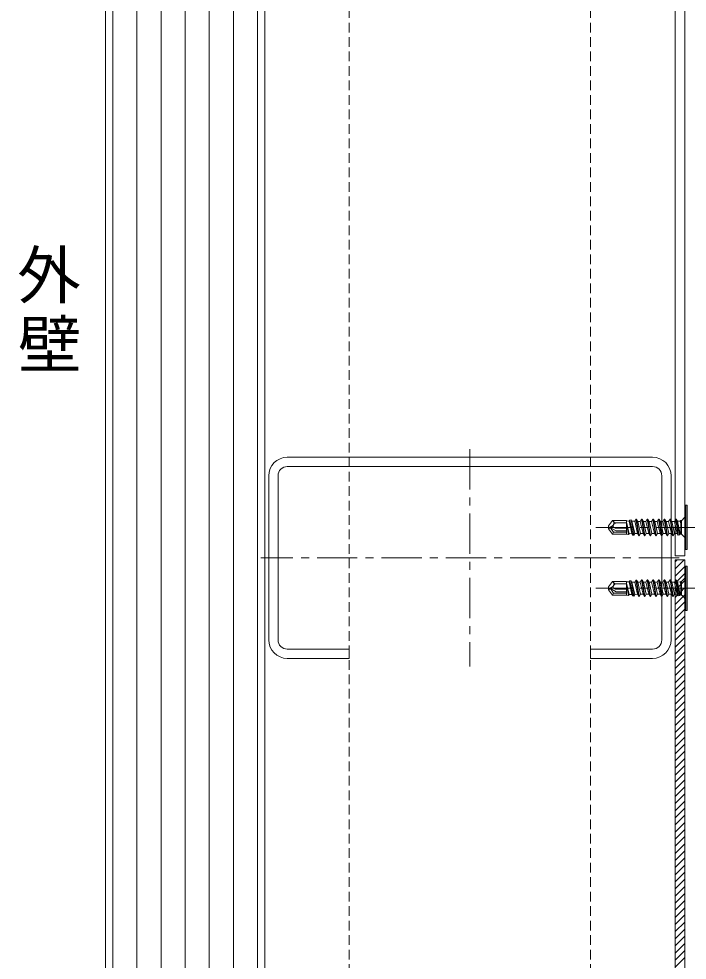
# Model space of a CAD drawing. Units: millimetres, scale not verified. Extents: x -840 to 840, y -594 to 594.
# Drawn here: x -528.4 to -362.2, y -188.4 to 45.6 of the extents above; entities that cross this region are included whole.
import ezdxf
from ezdxf.enums import TextEntityAlignment as Align

# ---------------------------------------------------------------- set-up
doc = ezdxf.new("R2010")
doc.units = ezdxf.units.MM
doc.header["$LTSCALE"] = 2
doc.linetypes.add('CHAIN1', pattern=[8, 5, -1, 1, -1])
doc.linetypes.add('DASHED1', pattern=[1.8, 1.2, -0.6])
for name, color, linetype, lineweight in [('0-2_躯体', 7, 'Continuous', 9), ('0-3_鋼材(C型・H鋼ｅｔｃ)', 7, 'Continuous', 9), ('0-4_中心線', 2, 'CHAIN1', 9), ('0-6_鋼材(受け鋼鈑)', 7, 'Continuous', 9), ('0-D_部材(ﾋﾞｽ類)', 7, 'Continuous', 9)]:
    doc.layers.add(name, color=color, linetype=linetype, lineweight=lineweight)
doc.layers.add('0-A_タイトル文字', color=7, linetype='Continuous')
doc.styles.add('ＭＳ ゴシック', font='')
doc.styles.get('ＭＳ ゴシック').set_extended_font_data('MS Gothic')

msp = doc.modelspace()

# ---------------------------------------------------------------- linework, layer by layer
at = {"layer": '0-2_躯体'}
for p, q in [((-506.817, -375.358), (-506.817, 275.442)), ((-467.217, -375.358), (-467.217, 275.442))]:
    msp.add_line(p, q, dxfattribs=at)
at = {"layer": '0-2_躯体', "color": 4}
for p, q in [((-505.017, -375.358), (-505.017, 275.442)), ((-499.017, -375.358), (-499.017, 275.442)), ((-493.017, -375.358), (-493.017, 275.442)), ((-487.017, -375.358), (-487.017, 275.442)), ((-481.017, -375.358), (-481.017, 275.442)), ((-475.017, -375.358), (-475.017, 275.442)), ((-469.017, -375.358), (-469.017, 275.442))]:
    msp.add_line(p, q, dxfattribs=at)
at = {"layer": '0-3_鋼材(C型・H鋼ｅｔｃ)', "linetype": 'DASHED1'}
for p, q in [((-446.217, -375.358), (-446.217, 225.442)), ((-386.217, -375.358), (-386.217, 225.442))]:
    msp.add_line(p, q, dxfattribs=at)
at = {"layer": '0-3_鋼材(C型・H鋼ｅｔｃ)'}
for p, q in [((-370.817, -63.358), (-461.617, -63.358)), ((-461.617, -65.658), (-370.817, -65.658)), ((-466.217, -67.958), (-466.217, -108.758)), ((-463.917, -108.758), (-463.917, -67.958)), ((-368.517, -67.958), (-368.517, -108.758)), ((-366.217, -108.758), (-366.217, -67.958))]:
    msp.add_line(p, q, dxfattribs=at)
for points in [[(-461.617, -113.358), (-446.217, -113.358), (-446.217, -111.058), (-461.617, -111.058)], [(-370.817, -111.058), (-386.217, -111.058), (-386.217, -113.358), (-370.817, -113.358)]]:
    msp.add_lwpolyline(points, dxfattribs=at)
for centre, radius, start, end in [((-461.617, -67.958), 4.6, 90, 180), ((-370.817, -67.958), 4.6, 0, 90), ((-461.617, -67.958), 2.3, 90, 180), ((-370.817, -67.958), 2.3, 0, 90), ((-461.617, -108.758), 4.6, 180, 270), ((-461.617, -108.758), 2.3, 180, 270), ((-370.817, -108.758), 2.3, 270, 0), ((-370.817, -108.758), 4.6, 270, 0)]:
    msp.add_arc(centre, radius, start, end, dxfattribs=at)
at = {"layer": '0-4_中心線'}
for p, q in [((-416.217, -61.358), (-416.217, -115.358)), ((-359.917, -80.791), (-384.917, -80.791)), ((-364.217, -88.358), (-468.217, -88.358)), ((-359.917, -95.925), (-384.917, -95.925))]:
    msp.add_line(p, q, dxfattribs=at)
at = {"layer": '0-6_鋼材(受け鋼鈑)'}
for p, q in [((-362.817, 276.442), (-362.817, -87.858)), ((-365.217, 275.942), (-365.217, -87.858)), ((-365.217, -87.858), (-362.817, -87.858)), ((-365.217, -89.346), (-364.728, -88.858)), ((-365.217, -91.114), (-362.961, -88.858)), ((-365.217, -225.558), (-365.217, -88.858)), ((-365.217, -88.858), (-362.817, -88.858)), ((-362.817, -223.158), (-362.817, -88.858)), ((-365.217, -92.882), (-362.817, -90.482)), ((-362.817, -95.925), (-362.817, -93.238)), ((-363.47, -94.098), (-362.963, -93.591)), ((-362.963, -93.591), (-363.47, -94.098)), ((-362.963, -98.258), (-363.47, -97.751)), ((-363.47, -97.751), (-362.963, -98.258)), ((-365.217, -101.721), (-362.817, -99.321)), ((-365.217, -103.488), (-362.817, -101.088)), ((-365.217, -105.256), (-362.817, -102.856)), ((-365.217, -107.024), (-362.817, -104.624)), ((-365.217, -108.792), (-362.817, -106.392)), ((-365.217, -110.56), (-362.817, -108.16)), ((-365.217, -112.327), (-362.817, -109.927)), ((-365.217, -114.095), (-362.817, -111.695)), ((-365.217, -115.863), (-362.817, -113.463)), ((-365.217, -117.631), (-362.817, -115.231)), ((-365.217, -119.398), (-362.817, -116.998)), ((-365.217, -121.166), (-362.817, -118.766)), ((-365.217, -122.934), (-362.817, -120.534)), ((-365.217, -124.702), (-362.817, -122.302)), ((-365.217, -126.469), (-362.817, -124.069)), ((-365.217, -128.237), (-362.817, -125.837)), ((-365.217, -130.005), (-362.817, -127.605)), ((-365.217, -131.773), (-362.817, -129.373)), ((-365.217, -133.541), (-362.817, -131.141)), ((-365.217, -135.308), (-362.817, -132.908)), ((-365.217, -137.076), (-362.817, -134.676)), ((-365.217, -138.844), (-362.817, -136.444)), ((-365.217, -140.612), (-362.817, -138.212)), ((-365.217, -142.379), (-362.817, -139.979)), ((-365.217, -144.147), (-362.817, -141.747)), ((-365.217, -145.915), (-362.817, -143.515)), ((-365.217, -147.683), (-362.817, -145.283)), ((-365.217, -149.45), (-362.817, -147.05)), ((-365.217, -151.218), (-362.817, -148.818)), ((-365.217, -152.986), (-362.817, -150.586)), ((-365.217, -154.754), (-362.817, -152.354)), ((-365.217, -156.521), (-362.817, -154.121)), ((-365.217, -158.289), (-362.817, -155.889)), ((-365.217, -160.057), (-362.817, -157.657)), ((-365.217, -161.825), (-362.817, -159.425)), ((-365.217, -163.593), (-362.817, -161.193)), ((-365.217, -165.36), (-362.817, -162.96)), ((-365.217, -167.128), (-362.817, -164.728)), ((-365.217, -168.896), (-362.817, -166.496)), ((-365.217, -170.664), (-362.817, -168.264)), ((-365.217, -172.431), (-362.817, -170.031)), ((-365.217, -174.199), (-362.817, -171.799)), ((-365.217, -175.967), (-362.817, -173.567)), ((-365.217, -177.735), (-362.817, -175.335)), ((-365.217, -179.502), (-362.817, -177.102)), ((-365.217, -181.27), (-362.817, -178.87)), ((-365.217, -183.038), (-362.817, -180.638)), ((-365.217, -184.806), (-362.817, -182.406)), ((-365.217, -186.574), (-362.817, -184.174)), ((-365.217, -188.341), (-362.817, -185.941)), ((-365.217, -190.109), (-362.817, -187.709))]:
    msp.add_line(p, q, dxfattribs=at)
for points in [[(-362.817, -93.238), (-362.817, -90.782), (-362.817, -88.858), (-365.217, -88.858), (-365.217, -94.092), (-365.077, -93.85), (-364.977, -93.85), (-364.66, -94.399), (-363.955, -94.35), (-363.824, -94.245)], [(-365.217, -94.65), (-364.989, -94.422), (-364.876, -94.309), (-364.772, -94.205), (-362.817, -92.25)], [(-365.217, -96.417), (-364.992, -96.193), (-364.753, -95.954), (-364.724, -95.925), (-364.56, -95.76), (-364.397, -95.598), (-363.824, -95.025), (-362.817, -94.017)], [(-365.217, -98.185), (-364.613, -97.582), (-364.518, -97.486), (-364.243, -97.211), (-364.08, -97.049), (-363.824, -96.792), (-362.956, -95.925), (-362.817, -95.785)], [(-363.824, -94.245), (-363.824, -94.923), (-363.824, -95.925), (-362.817, -95.925)], [(-363.824, -97.605), (-363.824, -97.509), (-363.982, -97.498), (-364.126, -97.747), (-364.463, -97.842), (-364.69, -97.448), (-365.027, -97.425), (-365.217, -97.425), (-365.217, -225.558), (-299.145, -225.558)], [(-365.217, -99.953), (-363.243, -97.979), (-362.817, -97.553)], [(-362.817, -98.612), (-362.817, -95.925), (-363.824, -95.925), (-363.824, -97.509), (-363.824, -97.605)], [(-299.319, -223.158), (-362.817, -223.158), (-362.817, -98.612)]]:
    msp.add_lwpolyline(points, dxfattribs=at)
for points in [[(-365.056, -95.925), (-364.758, -95.925), (-365.077, -93.85), (-365.217, -94.092), (-365.217, -95.242)], [(-365.217, -95.925), (-365.056, -95.925), (-365.217, -95.242)], [(-364.758, -95.925), (-364.524, -95.925), (-364.977, -93.85), (-365.077, -93.85)], [(-364.524, -95.925), (-364.326, -95.925), (-364.66, -94.399), (-364.977, -93.85)], [(-364.326, -95.925), (-363.824, -95.925), (-363.824, -94.923), (-363.955, -94.35), (-364.66, -94.399)], [(-363.824, -94.923), (-363.824, -94.245), (-363.955, -94.35)], [(-365.027, -97.425), (-364.69, -97.448), (-365.027, -96.05), (-365.056, -95.925), (-365.217, -95.925), (-365.217, -97.425)], [(-364.69, -97.448), (-364.463, -97.842), (-364.758, -95.925), (-365.056, -95.925), (-365.027, -96.05)], [(-364.463, -97.842), (-364.126, -97.747), (-364.524, -95.925), (-364.758, -95.925)], [(-364.126, -97.747), (-363.982, -97.498), (-364.326, -95.925), (-364.524, -95.925)], [(-363.982, -97.498), (-363.824, -97.509), (-363.824, -95.925), (-364.326, -95.925)]]:
    msp.add_lwpolyline(points, close=True, dxfattribs=at)
for centre, start, end in [((-363.317, -93.238), 315, 0), ((-363.317, -93.238), 315, 0), ((-363.824, -93.745), 270, 315), ((-363.824, -93.745), 270, 315), ((-363.824, -98.105), 45, 90), ((-363.824, -98.105), 45, 90), ((-363.317, -98.612), 0, 45), ((-363.317, -98.612), 0, 45)]:
    msp.add_arc(centre, 0.5, start, end, dxfattribs=at)
at = {"layer": '0-D_部材(ﾋﾞｽ類)'}
for p, q in [((-362.517, -75.291), (-362.817, -75.649)), ((-362.817, -75.649), (-362.817, -85.934)), ((-362.217, -75.291), (-362.517, -75.291)), ((-362.517, -75.291), (-362.517, -86.291)), ((-362.217, -75.291), (-362.217, -86.291)), ((-377.317, -79.091), (-380.799, -79.091)), ((-380.569, -79.34), (-380.799, -79.091)), ((-377.317, -82.491), (-377.317, -79.091)), ((-376.645, -79.216), (-377.317, -79.193)), ((-376.674, -82.367), (-377.317, -79.528)), ((-376.511, -78.984), (-376.645, -79.216)), ((-375.954, -82.342), (-376.645, -79.216)), ((-376.131, -78.934), (-376.511, -78.984)), ((-376.511, -78.984), (-375.748, -82.7)), ((-376.131, -78.934), (-375.477, -82.736)), ((-376.131, -78.934), (-375.954, -79.24)), ((-375.263, -79.265), (-375.954, -79.24)), ((-375.235, -82.317), (-375.954, -79.24)), ((-374.984, -78.781), (-375.263, -79.265)), ((-374.572, -82.294), (-375.263, -79.265)), ((-374.822, -78.76), (-374.984, -78.781)), ((-374.984, -78.781), (-374.242, -82.866)), ((-374.822, -78.76), (-374.142, -82.866)), ((-374.822, -78.76), (-374.515, -79.291)), ((-374.497, -79.291), (-374.515, -79.291)), ((-373.81, -82.291), (-374.515, -79.291)), ((-374.497, -79.291), (-373.869, -79.291)), ((-373.537, -78.716), (-373.869, -79.291)), ((-373.164, -82.291), (-373.869, -79.291)), ((-373.537, -78.716), (-372.832, -82.866)), ((-373.437, -78.716), (-373.537, -78.716)), ((-373.437, -78.716), (-372.732, -82.866)), ((-373.437, -78.716), (-373.105, -79.291)), ((-372.459, -79.291), (-373.105, -79.291)), ((-372.4, -82.291), (-373.105, -79.291)), ((-372.127, -78.716), (-372.459, -79.291)), ((-371.754, -82.291), (-372.459, -79.291)), ((-372.127, -78.716), (-371.422, -82.866)), ((-372.027, -78.716), (-372.127, -78.716)), ((-372.027, -78.716), (-371.322, -82.866)), ((-372.027, -78.716), (-371.695, -79.291)), ((-371.049, -79.291), (-371.695, -79.291)), ((-370.99, -82.291), (-371.695, -79.291)), ((-370.717, -78.716), (-371.049, -79.291)), ((-370.344, -82.291), (-371.049, -79.291)), ((-370.717, -78.716), (-370.012, -82.866)), ((-370.617, -78.716), (-370.717, -78.716)), ((-370.617, -78.716), (-369.912, -82.866)), ((-370.617, -78.716), (-370.285, -79.291)), ((-369.639, -79.291), (-370.285, -79.291)), ((-369.58, -82.291), (-370.285, -79.291)), ((-369.307, -78.716), (-369.639, -79.291)), ((-368.934, -82.291), (-369.639, -79.291)), ((-369.307, -78.716), (-368.602, -82.866)), ((-369.207, -78.716), (-369.307, -78.716)), ((-369.207, -78.716), (-368.502, -82.866)), ((-369.207, -78.716), (-368.875, -79.291)), ((-368.229, -79.291), (-368.875, -79.291)), ((-368.17, -82.291), (-368.875, -79.291)), ((-367.897, -78.716), (-368.229, -79.291)), ((-367.524, -82.291), (-368.229, -79.291)), ((-367.897, -78.716), (-367.192, -82.866)), ((-367.797, -78.716), (-367.897, -78.716)), ((-367.797, -78.716), (-367.092, -82.866)), ((-367.797, -78.716), (-367.465, -79.291)), ((-366.819, -79.291), (-367.465, -79.291)), ((-366.76, -82.291), (-367.465, -79.291)), ((-366.487, -78.716), (-366.819, -79.291)), ((-366.114, -82.291), (-366.819, -79.291)), ((-366.487, -78.716), (-365.782, -82.866)), ((-366.387, -78.716), (-366.487, -78.716)), ((-366.387, -78.716), (-365.682, -82.866)), ((-366.387, -78.716), (-366.055, -79.291)), ((-365.409, -79.291), (-366.055, -79.291)), ((-365.35, -82.291), (-366.055, -79.291)), ((-365.077, -78.716), (-365.409, -79.291)), ((-365.027, -80.917), (-365.409, -79.291)), ((-365.077, -78.716), (-364.463, -82.708)), ((-364.977, -78.716), (-365.077, -78.716)), ((-364.977, -78.716), (-364.126, -82.614)), ((-364.977, -78.716), (-364.66, -79.266)), ((-363.955, -79.216), (-364.66, -79.266)), ((-363.982, -82.364), (-364.66, -79.266)), ((-363.824, -79.111), (-363.955, -79.216)), ((-363.824, -79.79), (-363.955, -79.216)), ((-363.824, -82.471), (-363.824, -79.111)), ((-363.617, -79.111), (-363.617, -82.471)), ((-363.617, -79.111), (-363.617, -82.471)), ((-362.963, -78.458), (-363.47, -78.965)), ((-381.375, -80.693), (-381.817, -80.791)), ((-381.317, -80.88), (-381.817, -80.791)), ((-381.817, -80.791), (-381.737, -81.152)), ((-381.737, -81.152), (-381.317, -80.88)), ((-381.737, -81.152), (-380.799, -82.491)), ((-379.911, -81.691), (-381.317, -80.88)), ((-381.317, -80.88), (-380.539, -81.991)), ((-380.518, -80.084), (-380.565, -80.152)), ((-380.412, -80.842), (-380.153, -80.991)), ((-380.153, -80.991), (-377.317, -80.991)), ((-379.911, -81.691), (-377.317, -81.691)), ((-379.763, -79.691), (-377.317, -79.691)), ((-377.317, -79.762), (-376.786, -82.562)), ((-365.027, -80.917), (-364.69, -82.315)), ((-380.539, -81.991), (-380.799, -82.491)), ((-377.317, -82.491), (-380.799, -82.491)), ((-380.539, -81.991), (-377.317, -81.991)), ((-377.317, -82.316), (-377.275, -82.497)), ((-377.275, -82.497), (-377.317, -82.425)), ((-376.786, -82.562), (-377.275, -82.497)), ((-376.786, -82.562), (-376.674, -82.367)), ((-375.954, -82.342), (-376.674, -82.367)), ((-375.748, -82.7), (-375.954, -82.342)), ((-375.477, -82.736), (-375.748, -82.7)), ((-375.477, -82.736), (-375.235, -82.317)), ((-374.572, -82.294), (-375.235, -82.317)), ((-374.242, -82.866), (-374.572, -82.294)), ((-374.142, -82.866), (-374.242, -82.866)), ((-374.142, -82.866), (-373.81, -82.291)), ((-373.164, -82.291), (-373.81, -82.291)), ((-372.832, -82.866), (-373.164, -82.291)), ((-372.732, -82.866), (-372.832, -82.866)), ((-372.732, -82.866), (-372.4, -82.291)), ((-371.754, -82.291), (-372.4, -82.291)), ((-371.422, -82.866), (-371.754, -82.291)), ((-371.322, -82.866), (-371.422, -82.866)), ((-371.322, -82.866), (-370.99, -82.291)), ((-370.344, -82.291), (-370.99, -82.291)), ((-370.012, -82.866), (-370.344, -82.291)), ((-369.912, -82.866), (-370.012, -82.866)), ((-369.912, -82.866), (-369.58, -82.291)), ((-368.934, -82.291), (-369.58, -82.291)), ((-368.602, -82.866), (-368.934, -82.291)), ((-368.502, -82.866), (-368.602, -82.866)), ((-368.502, -82.866), (-368.17, -82.291)), ((-367.524, -82.291), (-368.17, -82.291)), ((-367.192, -82.866), (-367.524, -82.291)), ((-367.092, -82.866), (-367.192, -82.866)), ((-367.092, -82.866), (-366.76, -82.291)), ((-366.114, -82.291), (-366.76, -82.291)), ((-365.782, -82.866), (-366.114, -82.291)), ((-365.682, -82.866), (-365.782, -82.866)), ((-365.682, -82.866), (-365.35, -82.291)), ((-365.027, -82.291), (-365.35, -82.291)), ((-364.69, -82.315), (-365.027, -82.291)), ((-364.463, -82.708), (-364.69, -82.315)), ((-364.126, -82.614), (-364.463, -82.708)), ((-364.126, -82.614), (-363.982, -82.364)), ((-363.824, -82.375), (-363.982, -82.364)), ((-363.47, -82.618), (-362.963, -83.125)), ((-362.517, -86.291), (-362.817, -85.934)), ((-362.217, -86.291), (-362.517, -86.291)), ((-362.517, -90.425), (-362.817, -90.782)), ((-362.817, -90.782), (-362.817, -101.067)), ((-362.217, -90.425), (-362.517, -90.425)), ((-362.517, -90.425), (-362.517, -101.425)), ((-362.217, -90.425), (-362.217, -101.425)), ((-381.375, -95.827), (-381.817, -95.925)), ((-377.317, -94.225), (-380.799, -94.225)), ((-380.569, -94.473), (-380.799, -94.225)), ((-380.518, -95.217), (-380.565, -95.286)), ((-379.763, -94.825), (-377.317, -94.825)), ((-377.317, -97.625), (-377.317, -94.225)), ((-376.645, -94.35), (-377.317, -94.326)), ((-376.674, -97.501), (-377.317, -94.661)), ((-377.317, -94.895), (-376.786, -97.695)), ((-376.511, -94.118), (-376.645, -94.35)), ((-375.954, -97.476), (-376.645, -94.35)), ((-376.131, -94.067), (-376.511, -94.118)), ((-376.511, -94.118), (-375.748, -97.833)), ((-376.131, -94.067), (-375.477, -97.869)), ((-376.131, -94.067), (-375.954, -94.374)), ((-375.263, -94.398), (-375.954, -94.374)), ((-375.235, -97.45), (-375.954, -94.374)), ((-374.984, -93.914), (-375.263, -94.398)), ((-374.572, -97.427), (-375.263, -94.398)), ((-374.822, -93.893), (-374.984, -93.914)), ((-374.984, -93.914), (-374.242, -98)), ((-374.822, -93.893), (-374.142, -98)), ((-374.822, -93.893), (-374.515, -94.425)), ((-374.497, -94.425), (-374.515, -94.425)), ((-373.81, -97.425), (-374.515, -94.425)), ((-374.497, -94.425), (-373.869, -94.425)), ((-373.537, -93.85), (-373.869, -94.425)), ((-373.164, -97.425), (-373.869, -94.425)), ((-373.537, -93.85), (-372.832, -98)), ((-373.437, -93.85), (-373.537, -93.85)), ((-373.437, -93.85), (-372.732, -98)), ((-373.437, -93.85), (-373.105, -94.425)), ((-372.459, -94.425), (-373.105, -94.425)), ((-372.4, -97.425), (-373.105, -94.425)), ((-372.127, -93.85), (-372.459, -94.425)), ((-371.754, -97.425), (-372.459, -94.425)), ((-372.127, -93.85), (-371.422, -98)), ((-372.027, -93.85), (-372.127, -93.85)), ((-372.027, -93.85), (-371.322, -98)), ((-372.027, -93.85), (-371.695, -94.425)), ((-371.049, -94.425), (-371.695, -94.425)), ((-370.99, -97.425), (-371.695, -94.425)), ((-370.717, -93.85), (-371.049, -94.425)), ((-370.344, -97.425), (-371.049, -94.425)), ((-370.717, -93.85), (-370.012, -98)), ((-370.617, -93.85), (-370.717, -93.85)), ((-370.617, -93.85), (-369.912, -98)), ((-370.617, -93.85), (-370.285, -94.425)), ((-369.639, -94.425), (-370.285, -94.425)), ((-369.58, -97.425), (-370.285, -94.425)), ((-369.307, -93.85), (-369.639, -94.425)), ((-368.934, -97.425), (-369.639, -94.425)), ((-369.307, -93.85), (-368.602, -98)), ((-369.207, -93.85), (-369.307, -93.85)), ((-369.207, -93.85), (-368.502, -98)), ((-369.207, -93.85), (-368.875, -94.425)), ((-368.229, -94.425), (-368.875, -94.425)), ((-368.17, -97.425), (-368.875, -94.425)), ((-367.897, -93.85), (-368.229, -94.425)), ((-367.524, -97.425), (-368.229, -94.425)), ((-367.897, -93.85), (-367.192, -98)), ((-367.797, -93.85), (-367.897, -93.85)), ((-367.797, -93.85), (-367.092, -98)), ((-367.797, -93.85), (-367.465, -94.425)), ((-366.819, -94.425), (-367.465, -94.425)), ((-366.76, -97.425), (-367.465, -94.425)), ((-366.487, -93.85), (-366.819, -94.425)), ((-366.114, -97.425), (-366.819, -94.425)), ((-366.487, -93.85), (-365.782, -98)), ((-366.387, -93.85), (-366.487, -93.85)), ((-366.387, -93.85), (-365.682, -98)), ((-366.387, -93.85), (-366.055, -94.425)), ((-365.409, -94.425), (-366.055, -94.425)), ((-365.35, -97.425), (-366.055, -94.425)), ((-365.077, -93.85), (-365.409, -94.425)), ((-365.027, -96.05), (-365.409, -94.425)), ((-365.077, -93.85), (-364.463, -97.842)), ((-364.977, -93.85), (-365.077, -93.85)), ((-364.977, -93.85), (-364.126, -97.747)), ((-364.977, -93.85), (-364.66, -94.399)), ((-363.955, -94.35), (-364.66, -94.399)), ((-363.982, -97.498), (-364.66, -94.399)), ((-363.824, -94.245), (-363.955, -94.35)), ((-363.824, -94.923), (-363.955, -94.35)), ((-363.824, -97.605), (-363.824, -94.245)), ((-363.617, -94.245), (-363.617, -97.605)), ((-363.617, -94.245), (-363.617, -97.605)), ((-362.963, -93.591), (-363.47, -94.098)), ((-381.317, -96.013), (-381.817, -95.925)), ((-381.817, -95.925), (-381.737, -96.286)), ((-381.737, -96.286), (-381.317, -96.013)), ((-381.737, -96.286), (-380.799, -97.625)), ((-379.911, -96.825), (-381.317, -96.013)), ((-381.317, -96.013), (-380.539, -97.125)), ((-380.539, -97.125), (-380.799, -97.625)), ((-377.317, -97.625), (-380.799, -97.625)), ((-380.539, -97.125), (-377.317, -97.125)), ((-380.412, -95.975), (-380.153, -96.125)), ((-380.153, -96.125), (-377.317, -96.125)), ((-379.911, -96.825), (-377.317, -96.825)), ((-377.317, -97.449), (-377.275, -97.63)), ((-377.275, -97.63), (-377.317, -97.558)), ((-376.786, -97.695), (-377.275, -97.63)), ((-376.786, -97.695), (-376.674, -97.501)), ((-375.954, -97.476), (-376.674, -97.501)), ((-375.748, -97.833), (-375.954, -97.476)), ((-375.477, -97.869), (-375.748, -97.833)), ((-375.477, -97.869), (-375.235, -97.45)), ((-374.572, -97.427), (-375.235, -97.45)), ((-374.242, -98), (-374.572, -97.427)), ((-374.142, -98), (-374.242, -98)), ((-374.142, -98), (-373.81, -97.425)), ((-373.164, -97.425), (-373.81, -97.425)), ((-372.832, -98), (-373.164, -97.425)), ((-372.732, -98), (-372.832, -98)), ((-372.732, -98), (-372.4, -97.425)), ((-371.754, -97.425), (-372.4, -97.425)), ((-371.422, -98), (-371.754, -97.425)), ((-371.322, -98), (-371.422, -98)), ((-371.322, -98), (-370.99, -97.425)), ((-370.344, -97.425), (-370.99, -97.425)), ((-370.012, -98), (-370.344, -97.425)), ((-369.912, -98), (-370.012, -98)), ((-369.912, -98), (-369.58, -97.425)), ((-368.934, -97.425), (-369.58, -97.425)), ((-368.602, -98), (-368.934, -97.425)), ((-368.502, -98), (-368.602, -98)), ((-368.502, -98), (-368.17, -97.425)), ((-367.524, -97.425), (-368.17, -97.425)), ((-367.192, -98), (-367.524, -97.425)), ((-367.092, -98), (-367.192, -98)), ((-367.092, -98), (-366.76, -97.425)), ((-366.114, -97.425), (-366.76, -97.425)), ((-365.782, -98), (-366.114, -97.425)), ((-365.682, -98), (-365.782, -98)), ((-365.682, -98), (-365.35, -97.425)), ((-365.027, -97.425), (-365.35, -97.425)), ((-365.027, -96.05), (-364.69, -97.448)), ((-364.69, -97.448), (-365.027, -97.425)), ((-364.463, -97.842), (-364.69, -97.448)), ((-364.126, -97.747), (-364.463, -97.842)), ((-364.126, -97.747), (-363.982, -97.498)), ((-363.824, -97.509), (-363.982, -97.498)), ((-363.47, -97.751), (-362.963, -98.258)), ((-362.517, -101.425), (-362.817, -101.067)), ((-362.217, -101.425), (-362.517, -101.425))]:
    msp.add_line(p, q, dxfattribs=at)
for points in [[(-380.799, -79.091), (-381.737, -80.43), (-381.817, -80.791)], [(-380.799, -94.225), (-381.737, -95.564), (-381.817, -95.925)]]:
    msp.add_lwpolyline(points, dxfattribs=at)
for centre, radius, start, end in [((-381.004, -79.744), 0.594, 325, 42.84567), ((-379.763, -78.593), 1.099, 222.84567, 270), ((-363.824, -78.611), 0.5, 270, 315), ((-363.317, -78.104), 0.5, 315, 0), ((-381.666, -79.381), 1.344, 282.5, 325), ((-381.084, -82.006), 1.344, 60, 102.5), ((-380.173, -80.427), 0.479, 145, 240), ((-379.763, -80.612), 0.921, 90, 145), ((-363.824, -82.971), 0.5, 45, 90), ((-363.317, -83.478), 0.5, 0, 45), ((-363.317, -93.238), 0.5, 315, 0), ((-381.666, -94.515), 1.344, 282.5, 325), ((-381.084, -97.139), 1.344, 60, 102.5), ((-380.173, -95.56), 0.479, 145, 240), ((-381.004, -94.877), 0.594, 325, 42.84567), ((-379.763, -93.726), 1.099, 222.84567, 270), ((-379.763, -95.746), 0.921, 90, 145), ((-363.824, -93.745), 0.5, 270, 315), ((-363.824, -98.105), 0.5, 45, 90), ((-363.317, -98.612), 0.5, 0, 45)]:
    msp.add_arc(centre, radius, start, end, dxfattribs=at)

# ---------------------------------------------------------------- texts
at = {"layer": '0-A_タイトル文字', "style": 'ＭＳ ゴシック'}
for s, p in [('外', (-528.778, -27.386)), ('壁', (-528.578, -44.586))]:
    msp.add_text(s, height=11.58, dxfattribs=at).set_placement(p, align=Align.BOTTOM_LEFT)

doc.saveas('drawing.dxf')
